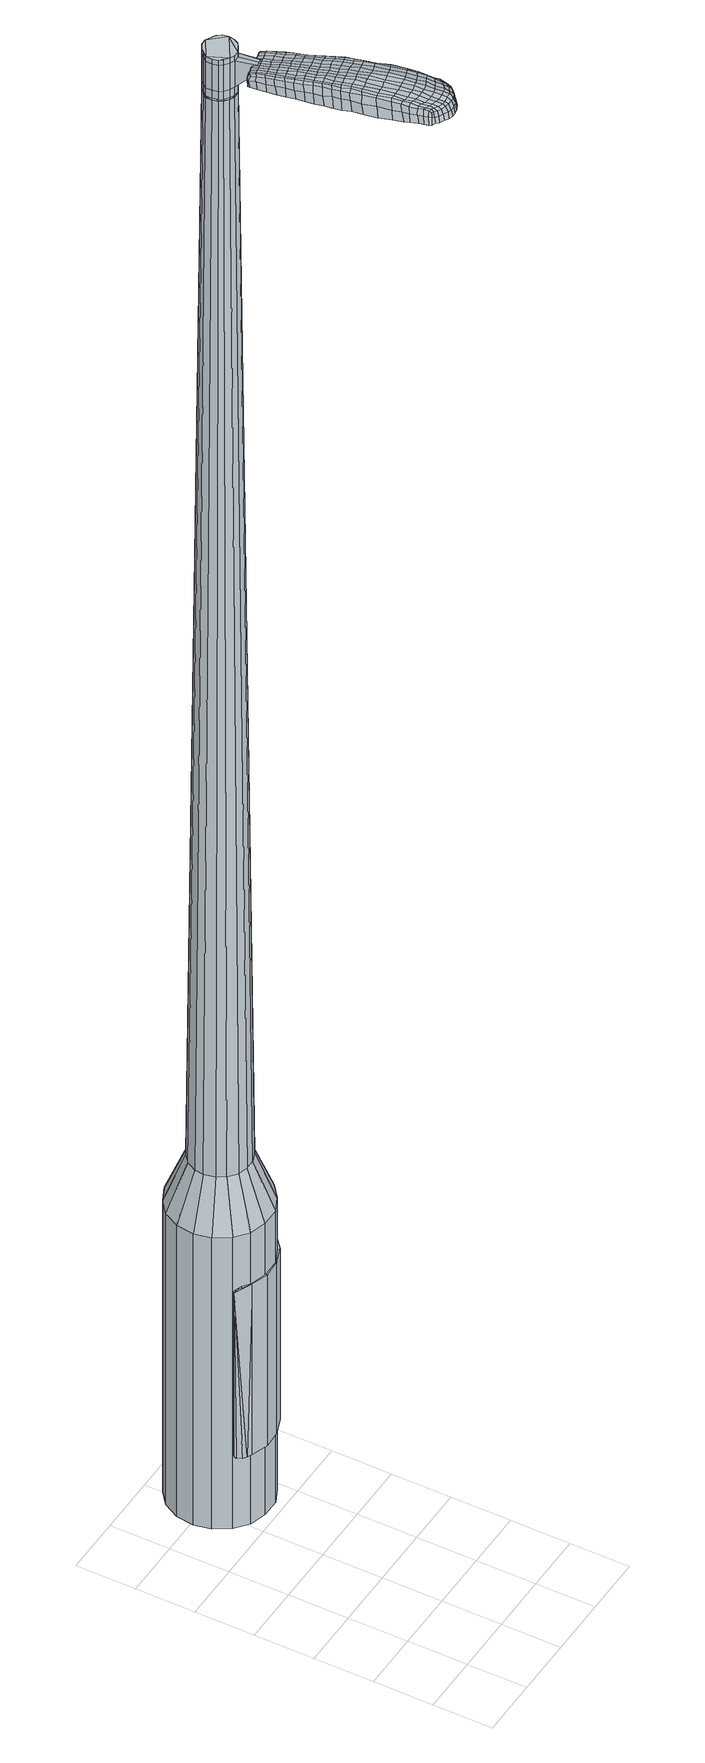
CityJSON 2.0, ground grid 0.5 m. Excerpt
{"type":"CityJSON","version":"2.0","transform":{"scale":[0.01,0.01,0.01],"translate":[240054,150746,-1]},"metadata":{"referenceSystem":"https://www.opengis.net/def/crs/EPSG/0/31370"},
"CityObjects":{
"object1":{"type":"GenericCityObject","attributes":{"cluster":828,"mean_distance_to_centroid":0.227,"new_centroid_x":240054.71,"new_centroid_y":150748.51,"mean_distance_to_camera":12.61,"H1":11.68,"H2":11.43,"Z_final":111.54,"cluster2":-1,"proj_x":240048.37,"proj_y":150749.85,"id_line":87233,"bearing_l":11.91,"distance":6.48,"orientation":"right","G_obj":281.91},"geometry":[{"type":"MultiSurface","lod":"2","boundaries":[[[0,1,2,3]],[[1,4,5,2]],[[4,6,7,5]],[[6,8,9,7]],[[8,10,11,9]],[[10,12,13,11]],[[12,14,15,13]],[[14,16,17,15]],[[16,18,19,17]],[[18,20,21,19]],[[20,22,23,21]],[[22,24,25,23]],[[24,26,27,25]],[[26,28,29,27]],[[28,30,31,29]],[[30,32,33,31]],[[32,34,35,33]],[[34,0,3,35]],[[36,37,38,39]],[[38,40,41,42]],[[41,43,42]],[[42,44,45,46]],[[45,47,46]],[[46,48,49,50]],[[49,51,50]],[[42,46,50,38]],[[50,52,39,38]],[[53,36,39]],[[2,5,7,35]],[[7,9,11,15]],[[11,13,15]],[[15,17,19,23]],[[19,21,23]],[[23,25,27,31]],[[27,29,31]],[[15,23,31,7]],[[31,33,35,7]],[[3,2,35]],[[1,0,54,55]],[[0,34,56,54]],[[34,32,57,56]],[[32,30,58,57]],[[30,28,59,58]],[[28,26,60,59]],[[26,24,61,60]],[[24,22,62,61]],[[22,20,63,62]],[[20,18,64,63]],[[18,16,65,64]],[[16,14,66,65]],[[14,12,67,66]],[[12,10,68,67]],[[10,8,69,68]],[[8,6,70,69]],[[6,4,71,70]],[[4,1,55,71]],[[55,54,72,73]],[[54,56,74,72]],[[56,57,75,74]],[[57,58,76,75]],[[58,59,77,76]],[[59,60,78,77]],[[60,61,79,78]],[[61,62,80,79]],[[62,63,81,80]],[[63,64,82,81]],[[64,65,83,82]],[[65,66,84,83]],[[66,67,85,84]],[[67,68,86,85]],[[68,69,87,86]],[[69,70,88,87]],[[70,71,89,88]],[[71,55,73,89]],[[90,91,92,93]],[[94,95,91,90]],[[96,97,95,94]],[[98,99,97,96]],[[100,101,99,98]],[[102,103,101,100]],[[104,105,103,102]],[[80,106,105,104]],[[107,108,106,80]],[[109,110,108,107]],[[111,112,110,109]],[[113,114,112,111]],[[115,116,114,113]],[[86,117,116,115]],[[118,119,117,86]],[[120,121,119,118]],[[89,122,121,120]],[[93,92,122,89]],[[123,124,125,126]],[[127,123,126,128]],[[129,127,128,130]],[[131,129,130,132]],[[133,131,132,134]],[[135,133,134,136]],[[137,135,136,138]],[[139,137,138,140]],[[141,139,140,142]],[[143,141,142,144]],[[145,143,144,146]],[[147,145,146,148]],[[149,147,148,150]],[[151,149,150,152]],[[153,151,152,154]],[[155,153,154,156]],[[73,72,90,93]],[[72,74,94,90]],[[74,75,96,94]],[[75,76,98,96]],[[76,77,100,98]],[[77,78,102,100]],[[78,79,104,102]],[[79,80,104]],[[81,107,80]],[[81,82,109,107]],[[82,83,111,109]],[[83,84,113,111]],[[84,85,115,113]],[[85,86,115]],[[87,118,86]],[[87,88,120,118]],[[88,89,120]],[[73,93,89]],[[157,158,92,91]],[[158,122,92]],[[159,121,122]],[[159,160,119,121]],[[160,117,119]],[[161,116,117]],[[161,162,114,116]],[[162,163,112,114]],[[163,164,110,112]],[[164,165,108,110]],[[165,106,108]],[[166,105,106]],[[166,167,103,105]],[[167,168,101,103]],[[168,169,99,101]],[[169,170,97,99]],[[170,171,95,97]],[[171,157,91,95]],[[39,52,155,172]],[[158,157,173,156]],[[53,39,172,124]],[[157,171,125,173]],[[36,53,124,123]],[[171,170,126,125]],[[37,36,123,127]],[[170,169,128,126]],[[38,37,127,129]],[[169,168,130,128]],[[40,38,129,131]],[[168,167,132,130]],[[41,40,131,133]],[[167,166,134,132]],[[43,41,133,135]],[[166,106,136,134]],[[42,43,135,137]],[[106,165,138,136]],[[44,42,137,139]],[[165,164,140,138]],[[45,44,139,141]],[[164,163,142,140]],[[47,45,141,143]],[[163,162,144,142]],[[46,47,143,145]],[[162,161,146,144]],[[48,46,145,147]],[[161,117,148,146]],[[49,48,147,149]],[[117,160,150,148]],[[51,49,149,151]],[[160,159,152,150]],[[50,51,151,153]],[[159,122,154,152]],[[52,50,153,155]],[[122,158,156,154]],[[155,156,174,175]],[[156,173,176,174]],[[173,125,177,176]],[[125,124,178,177]],[[124,172,179,178]],[[172,155,175,179]],[[180,181,182,183]],[[184,180,183,185]],[[180,184,186,187]],[[181,180,187,188]],[[189,190,191,192]],[[193,189,192,194]],[[189,193,195,196]],[[190,189,196,197]],[[198,199,200,201]],[[202,198,201,203]],[[198,202,204,205]],[[199,198,205,206]],[[207,208,209,210]],[[211,207,210,212]],[[207,211,213,214]],[[208,207,214,215]],[[216,217,218,219]],[[220,216,219,221]],[[216,220,222,223]],[[217,216,223,224]],[[225,226,227,228]],[[229,225,228,230]],[[225,229,231,232]],[[226,225,232,233]],[[234,235,236,237]],[[226,234,237,227]],[[234,226,233,238]],[[235,234,238,239]],[[240,241,242,243]],[[235,240,243,236]],[[240,235,239,244]],[[241,240,244,245]],[[246,184,185,247]],[[241,246,247,242]],[[246,241,245,248]],[[184,246,248,186]],[[249,250,251,252]],[[253,249,252,254]],[[249,253,255,256]],[[250,249,256,257]],[[258,259,260,261]],[[250,258,261,251]],[[258,250,257,262]],[[259,258,262,263]],[[264,265,266,267]],[[259,264,267,260]],[[264,259,263,268]],[[265,264,268,269]],[[270,271,272,273]],[[265,270,273,266]],[[270,265,269,274]],[[271,270,274,275]],[[276,181,188,277]],[[271,276,277,272]],[[276,271,275,278]],[[181,276,278,182]],[[279,280,281,282]],[[283,279,282,284]],[[279,283,285,286]],[[280,279,286,287]],[[288,289,290,291]],[[280,288,291,281]],[[288,280,287,292]],[[289,288,292,293]],[[294,295,296,297]],[[289,294,297,290]],[[294,289,293,298]],[[295,294,298,299]],[[300,193,194,301]],[[295,300,301,296]],[[300,295,299,302]],[[193,300,302,195]],[[303,304,305,306]],[[307,303,306,308]],[[303,307,309,310]],[[304,303,310,311]],[[312,313,314,315]],[[304,312,315,305]],[[312,304,311,316]],[[313,312,316,317]],[[318,319,320,321]],[[313,318,321,314]],[[318,313,317,322]],[[319,318,322,323]],[[324,325,326,327]],[[319,324,327,320]],[[324,319,323,328]],[[325,324,328,329]],[[330,190,197,331]],[[325,330,331,326]],[[330,325,329,332]],[[190,330,332,191]],[[333,219,218,334]],[[335,333,334,336]],[[333,335,337,338]],[[219,333,338,221]],[[339,335,336,340]],[[341,339,340,342]],[[339,341,343,344]],[[335,339,344,337]],[[345,341,342,346]],[[347,345,346,348]],[[345,347,349,350]],[[341,345,350,343]],[[351,347,348,352]],[[353,351,352,354]],[[351,353,355,356]],[[347,351,356,349]],[[357,353,354,358]],[[208,357,358,209]],[[357,208,215,359]],[[353,357,359,355]],[[360,361,206,205]],[[362,360,205,204]],[[360,362,363,364]],[[361,360,364,365]],[[366,367,365,364]],[[368,366,364,363]],[[366,368,369,370]],[[367,366,370,371]],[[372,373,371,370]],[[374,372,370,369]],[[372,374,375,376]],[[373,372,376,377]],[[378,379,377,376]],[[380,378,376,375]],[[378,380,213,211]],[[379,378,211,212]],[[381,382,383,384]],[[283,381,384,285]],[[381,283,284,385]],[[382,381,385,386]],[[387,202,203,388]],[[382,387,388,383]],[[387,382,386,389]],[[202,387,389,204]],[[390,391,392,393]],[[229,390,393,231]],[[390,229,230,394]],[[391,390,394,395]],[[396,397,398,399]],[[391,396,399,392]],[[396,391,395,400]],[[397,396,400,401]],[[402,199,206,403]],[[397,402,403,398]],[[402,397,401,404]],[[199,402,404,200]],[[405,406,407,408]],[[187,405,408,188]],[[405,187,186,409]],[[406,405,409,410]],[[411,412,413,414]],[[406,411,414,407]],[[411,406,410,415]],[[412,411,415,416]],[[417,210,209,418]],[[412,417,418,413]],[[417,412,416,419]],[[210,417,419,212]],[[420,421,422,423]],[[192,420,423,194]],[[420,192,191,424]],[[421,420,424,425]],[[426,214,213,427]],[[421,426,427,422]],[[426,421,425,428]],[[214,426,428,215]],[[429,430,431,432]],[[307,429,432,309]],[[429,307,308,433]],[[430,429,433,434]],[[435,220,221,436]],[[430,435,436,431]],[[435,430,434,437]],[[220,435,437,222]],[[438,439,440,441]],[[253,438,441,255]],[[438,253,254,442]],[[439,438,442,443]],[[444,445,446,447]],[[439,444,447,440]],[[444,439,443,448]],[[445,444,448,449]],[[450,217,224,451]],[[445,450,451,446]],[[450,445,449,452]],[[217,450,452,218]],[[453,454,443,442]],[[252,453,442,254]],[[453,252,251,455]],[[454,453,455,456]],[[457,458,449,448]],[[454,457,448,443]],[[457,454,456,459]],[[458,457,459,460]],[[461,334,218,452]],[[458,461,452,449]],[[461,458,460,462]],[[334,461,462,336]],[[463,464,465,466]],[[310,463,466,311]],[[463,310,309,432]],[[464,463,432,431]],[[467,338,337,468]],[[464,467,468,465]],[[467,464,431,436]],[[338,467,436,221]],[[469,470,456,455]],[[261,469,455,251]],[[469,261,260,471]],[[470,469,471,472]],[[473,474,460,459]],[[470,473,459,456]],[[473,470,472,475]],[[474,473,475,476]],[[477,340,336,462]],[[474,477,462,460]],[[477,474,476,478]],[[340,477,478,342]],[[479,480,481,482]],[[316,479,482,317]],[[479,316,311,466]],[[480,479,466,465]],[[483,344,343,484]],[[480,483,484,481]],[[483,480,465,468]],[[344,483,468,337]],[[485,486,472,471]],[[267,485,471,260]],[[485,267,266,487]],[[486,485,487,488]],[[489,490,476,475]],[[486,489,475,472]],[[489,486,488,491]],[[490,489,491,492]],[[493,346,342,478]],[[490,493,478,476]],[[493,490,492,494]],[[346,493,494,348]],[[495,496,497,498]],[[322,495,498,323]],[[495,322,317,482]],[[496,495,482,481]],[[499,350,349,500]],[[496,499,500,497]],[[499,496,481,484]],[[350,499,484,343]],[[501,502,488,487]],[[273,501,487,266]],[[501,273,272,503]],[[502,501,503,504]],[[505,506,492,491]],[[502,505,491,488]],[[505,502,504,507]],[[506,505,507,508]],[[509,352,348,494]],[[506,509,494,492]],[[509,506,508,510]],[[352,509,510,354]],[[511,512,513,514]],[[328,511,514,329]],[[511,328,323,498]],[[512,511,498,497]],[[515,356,355,516]],[[512,515,516,513]],[[515,512,497,500]],[[356,515,500,349]],[[517,518,504,503]],[[277,517,503,272]],[[517,277,188,408]],[[518,517,408,407]],[[519,520,508,507]],[[518,519,507,504]],[[519,518,407,414]],[[520,519,414,413]],[[521,358,354,510]],[[520,521,510,508]],[[521,520,413,418]],[[358,521,418,209]],[[522,523,425,424]],[[332,522,424,191]],[[522,332,329,514]],[[523,522,514,513]],[[524,359,215,428]],[[523,524,428,425]],[[524,523,513,516]],[[359,524,516,355]],[[525,526,386,385]],[[282,525,385,284]],[[525,282,281,527]],[[526,525,527,528]],[[529,362,204,389]],[[526,529,389,386]],[[529,526,528,530]],[[362,529,530,363]],[[531,532,533,534]],[[232,531,534,233]],[[531,232,231,393]],[[532,531,393,392]],[[535,536,537,538]],[[532,535,538,533]],[[535,532,392,399]],[[536,535,399,398]],[[539,361,365,540]],[[536,539,540,537]],[[539,536,398,403]],[[361,539,403,206]],[[541,542,528,527]],[[291,541,527,281]],[[541,291,290,543]],[[542,541,543,544]],[[545,368,363,530]],[[542,545,530,528]],[[545,542,544,546]],[[368,545,546,369]],[[547,548,549,550]],[[238,547,550,239]],[[547,238,233,534]],[[548,547,534,533]],[[551,552,553,554]],[[548,551,554,549]],[[551,548,533,538]],[[552,551,538,537]],[[555,367,371,556]],[[552,555,556,553]],[[555,552,537,540]],[[367,555,540,365]],[[557,558,544,543]],[[297,557,543,290]],[[557,297,296,559]],[[558,557,559,560]],[[561,374,369,546]],[[558,561,546,544]],[[561,558,560,562]],[[374,561,562,375]],[[563,564,565,566]],[[244,563,566,245]],[[563,244,239,550]],[[564,563,550,549]],[[567,568,569,570]],[[564,567,570,565]],[[567,564,549,554]],[[568,567,554,553]],[[571,373,377,572]],[[568,571,572,569]],[[571,568,553,556]],[[373,571,556,371]],[[573,574,560,559]],[[301,573,559,296]],[[573,301,194,423]],[[574,573,423,422]],[[575,380,375,562]],[[574,575,562,560]],[[575,574,422,427]],[[380,575,427,213]],[[576,577,410,409]],[[248,576,409,186]],[[576,248,245,566]],[[577,576,566,565]],[[578,579,416,415]],[[577,578,415,410]],[[578,577,565,570]],[[579,578,570,569]],[[580,379,212,419]],[[579,580,419,416]],[[580,579,569,572]],[[379,580,572,377]],[[581,582,583,584]],[[584,583,585,586]],[[587,585,583,588]],[[588,583,582,589]],[[590,591,592,593]],[[593,592,594,595]],[[596,594,592,597]],[[597,592,591,598]],[[599,600,601,602]],[[602,601,603,604]],[[605,603,601,606]],[[606,601,600,607]],[[608,609,610,611]],[[611,610,612,613]],[[614,612,610,615]],[[615,610,609,616]],[[617,618,619,620]],[[620,619,621,622]],[[623,621,619,624]],[[624,619,618,625]],[[626,627,628,629]],[[629,628,630,631]],[[632,630,628,633]],[[633,628,627,634]],[[635,636,637,638]],[[638,637,627,626]],[[634,627,637,639]],[[639,637,636,640]],[[641,642,643,644]],[[644,643,636,635]],[[640,636,643,645]],[[645,643,642,646]],[[586,585,647,648]],[[648,647,642,641]],[[646,642,647,649]],[[649,647,585,587]],[[650,651,652,653]],[[653,652,654,655]],[[656,654,652,657]],[[657,652,651,658]],[[659,660,661,662]],[[662,661,651,650]],[[658,651,661,663]],[[663,661,660,664]],[[665,666,667,668]],[[668,667,660,659]],[[664,660,667,669]],[[669,667,666,670]],[[671,672,673,674]],[[674,673,666,665]],[[670,666,673,675]],[[675,673,672,676]],[[589,582,677,678]],[[678,677,672,671]],[[676,672,677,679]],[[679,677,582,581]],[[680,681,682,683]],[[683,682,684,685]],[[686,684,682,687]],[[687,682,681,688]],[[689,690,691,692]],[[692,691,681,680]],[[688,681,691,693]],[[693,691,690,694]],[[695,696,697,698]],[[698,697,690,689]],[[694,690,697,699]],[[699,697,696,700]],[[595,594,701,702]],[[702,701,696,695]],[[700,696,701,703]],[[703,701,594,596]],[[704,705,706,707]],[[707,706,708,709]],[[710,708,706,711]],[[711,706,705,712]],[[713,714,715,716]],[[716,715,705,704]],[[712,705,715,717]],[[717,715,714,718]],[[719,720,721,722]],[[722,721,714,713]],[[718,714,721,723]],[[723,721,720,724]],[[725,726,727,728]],[[728,727,720,719]],[[724,720,727,729]],[[729,727,726,730]],[[598,591,731,732]],[[732,731,726,725]],[[730,726,731,733]],[[733,731,591,590]],[[617,620,734,735]],[[735,734,736,737]],[[738,736,734,739]],[[739,734,620,622]],[[737,736,740,741]],[[741,740,742,743]],[[744,742,740,745]],[[745,740,736,738]],[[743,742,746,747]],[[747,746,748,749]],[[750,748,746,751]],[[751,746,742,744]],[[749,748,752,753]],[[753,752,754,755]],[[756,754,752,757]],[[757,752,748,750]],[[755,754,758,759]],[[759,758,609,608]],[[616,609,758,760]],[[760,758,754,756]],[[607,761,762,606]],[[606,762,763,605]],[[764,763,762,765]],[[765,762,761,766]],[[766,767,768,765]],[[765,768,769,764]],[[770,769,768,771]],[[771,768,767,772]],[[772,773,774,771]],[[771,774,775,770]],[[776,775,774,777]],[[777,774,773,778]],[[778,779,780,777]],[[777,780,781,776]],[[614,781,780,612]],[[612,780,779,613]],[[782,783,784,785]],[[785,784,684,686]],[[685,684,784,786]],[[786,784,783,787]],[[604,603,788,789]],[[789,788,783,782]],[[787,783,788,790]],[[790,788,603,605]],[[791,792,793,794]],[[794,793,630,632]],[[631,630,793,795]],[[795,793,792,796]],[[797,798,799,800]],[[800,799,792,791]],[[796,792,799,801]],[[801,799,798,802]],[[607,600,803,804]],[[804,803,798,797]],[[802,798,803,805]],[[805,803,600,599]],[[806,807,808,809]],[[809,808,588,589]],[[587,588,808,810]],[[810,808,807,811]],[[812,813,814,815]],[[815,814,807,806]],[[811,807,814,816]],[[816,814,813,817]],[[608,611,818,819]],[[819,818,813,812]],[[817,813,818,820]],[[820,818,611,613]],[[821,822,823,824]],[[824,823,593,595]],[[590,593,823,825]],[[825,823,822,826]],[[614,615,827,828]],[[828,827,822,821]],[[826,822,827,829]],[[829,827,615,616]],[[830,831,708,832]],[[832,708,710]],[[709,708,833]],[[833,708,831,834]],[[622,621,835,836]],[[836,835,831,830]],[[834,831,835,837]],[[837,835,621,623]],[[838,839,840,841]],[[841,840,654,656]],[[655,654,840,842]],[[842,840,839,843]],[[844,845,846,847]],[[847,846,839,838]],[[843,839,846,848]],[[848,846,845,849]],[[625,618,850,851]],[[851,850,845,844]],[[849,845,850,852]],[[852,850,618,617]],[[843,853,854,842]],[[842,854,653,655]],[[650,653,854,855]],[[855,854,853,856]],[[849,857,858,848]],[[848,858,853,843]],[[856,853,858,859]],[[859,858,857,860]],[[617,735,861,852]],[[852,861,857,849]],[[860,857,861,862]],[[862,861,735,737]],[[863,864,865,866]],[[866,865,711,712]],[[710,711,865,832]],[[832,865,864,830]],[[738,739,867,868]],[[868,867,864,863]],[[830,864,867,836]],[[836,867,739,622]],[[856,869,855]],[[855,869,662,650]],[[659,662,869,870]],[[870,869,871]],[[860,872,873,859]],[[859,873,869,856]],[[871,869,873,874]],[[874,873,872,875]],[[737,741,876,862]],[[862,876,872,860]],[[875,872,876,877]],[[877,876,741,743]],[[878,879,880,881]],[[881,880,717,718]],[[712,717,880,866]],[[866,880,879,863]],[[744,745,882,883]],[[883,882,879,878]],[[863,879,882,868]],[[868,882,745,738]],[[871,884,885,870]],[[870,885,668,659]],[[665,668,885,886]],[[886,885,884,887]],[[875,888,889,874]],[[874,889,884,871]],[[887,884,889,890]],[[890,889,888,891]],[[743,747,892,877]],[[877,892,888,875]],[[891,888,892,893]],[[893,892,747,749]],[[894,895,896,897]],[[897,896,723,724]],[[718,723,896,881]],[[881,896,895,878]],[[750,751,898,899]],[[899,898,895,894]],[[878,895,898,883]],[[883,898,751,744]],[[887,900,901,886]],[[886,901,674,665]],[[671,674,901,902]],[[902,901,900,903]],[[891,904,905,890]],[[890,905,900,887]],[[903,900,905,906]],[[906,905,904,907]],[[749,753,908,893]],[[893,908,904,891]],[[907,904,908,909]],[[909,908,753,755]],[[910,911,912,913]],[[913,912,729,730]],[[724,729,912,897]],[[897,912,911,894]],[[756,757,914,915]],[[915,914,911,910]],[[894,911,914,899]],[[899,914,757,750]],[[903,916,917,902]],[[902,917,678,671]],[[589,678,917,809]],[[809,917,916,806]],[[907,918,919,906]],[[906,919,916,903]],[[806,916,919,815]],[[815,919,918,812]],[[755,759,920,909]],[[909,920,918,907]],[[812,918,920,819]],[[819,920,759,608]],[[826,921,922,825]],[[825,922,733,590]],[[730,733,922,913]],[[913,922,921,910]],[[616,760,923,829]],[[829,923,921,826]],[[910,921,923,915]],[[915,923,760,756]],[[787,924,925,786]],[[786,925,683,685]],[[680,683,925,926]],[[926,925,924,927]],[[605,763,928,790]],[[790,928,924,787]],[[927,924,928,929]],[[929,928,763,764]],[[930,931,932,933]],[[933,932,633,634]],[[632,633,932,794]],[[794,932,931,791]],[[934,935,936,937]],[[937,936,931,930]],[[791,931,936,800]],[[800,936,935,797]],[[766,761,938,939]],[[939,938,935,934]],[[797,935,938,804]],[[804,938,761,607]],[[927,940,941,926]],[[926,941,692,680]],[[689,692,941,942]],[[942,941,940,943]],[[764,769,944,929]],[[929,944,940,927]],[[943,940,944,945]],[[945,944,769,770]],[[946,947,948,949]],[[949,948,639,640]],[[634,639,948,933]],[[933,948,947,930]],[[950,951,952,953]],[[953,952,947,946]],[[930,947,952,937]],[[937,952,951,934]],[[772,767,954,955]],[[955,954,951,950]],[[934,951,954,939]],[[939,954,767,766]],[[943,956,957,942]],[[942,957,698,689]],[[695,698,957,958]],[[958,957,956,959]],[[770,775,960,945]],[[945,960,956,943]],[[959,956,960,961]],[[961,960,775,776]],[[962,963,964,965]],[[965,964,645,646]],[[640,645,964,949]],[[949,964,963,946]],[[966,967,968,969]],[[969,968,963,962]],[[946,963,968,953]],[[953,968,967,950]],[[778,773,970,971]],[[971,970,967,966]],[[950,967,970,955]],[[955,970,773,772]],[[959,972,973,958]],[[958,973,702,695]],[[595,702,973,824]],[[824,973,972,821]],[[776,781,974,961]],[[961,974,972,959]],[[821,972,974,828]],[[828,974,781,614]],[[811,975,976,810]],[[810,976,649,587]],[[646,649,976,965]],[[965,976,975,962]],[[817,977,978,816]],[[816,978,975,811]],[[962,975,978,969]],[[969,978,977,966]],[[613,779,979,820]],[[820,979,977,817]],[[966,977,979,971]],[[971,979,779,778]],[[581,584,183,182]],[[584,586,185,183]],[[596,597,196,195]],[[597,598,197,196]],[[599,602,201,200]],[[602,604,203,201]],[[623,624,223,222]],[[624,625,224,223]],[[626,629,228,227]],[[629,631,230,228]],[[635,638,237,236]],[[638,626,227,237]],[[641,644,243,242]],[[644,635,236,243]],[[586,648,247,185]],[[648,641,242,247]],[[656,657,256,255]],[[657,658,257,256]],[[658,663,262,257]],[[663,664,263,262]],[[664,669,268,263]],[[669,670,269,268]],[[670,675,274,269]],[[675,676,275,274]],[[676,679,278,275]],[[679,581,182,278]],[[686,687,286,285]],[[687,688,287,286]],[[688,693,292,287]],[[693,694,293,292]],[[694,699,298,293]],[[699,700,299,298]],[[700,703,302,299]],[[703,596,195,302]],[[704,707,306,305]],[[707,709,308,306]],[[713,716,315,314]],[[716,704,305,315]],[[719,722,321,320]],[[722,713,314,321]],[[725,728,327,326]],[[728,719,320,327]],[[598,732,331,197]],[[732,725,326,331]],[[782,785,384,383]],[[785,686,285,384]],[[604,789,388,203]],[[789,782,383,388]],[[631,795,394,230]],[[795,796,395,394]],[[796,801,400,395]],[[801,802,401,400]],[[802,805,404,401]],[[805,599,200,404]],[[709,833,433,308]],[[833,834,434,433]],[[834,837,437,434]],[[837,623,222,437]],[[838,841,441,440]],[[841,656,255,441]],[[844,847,447,446]],[[847,838,440,447]],[[625,851,451,224]],[[851,844,446,451]],[[980,981,982,983]],[[984,985,983,982]],[[986,987,988,989]],[[990,991,992,993]],[[981,994,995,982]],[[996,984,982,995]],[[997,986,989,998]],[[999,1000,991,990]],[[994,1001,1002,995]],[[1002,1003,996,995]],[[1004,997,998,1005]],[[1006,1000,999,1007]],[[1001,1008,1009,1002]],[[1009,1010,1003,1002]],[[1011,1004,1005,1012]],[[1013,1006,1007,1014]],[[1015,1016,1017,1018]],[[1019,1020,1016,1015]],[[1019,1021,1022,1020]],[[1021,1023,1024,1022]],[[1025,1026,1027,1028]],[[1029,1030,1026,1025]],[[1031,1032,1030,1029]],[[1033,1034,1032,1031]],[[1028,1017,1016,1025]],[[1025,1016,1020,1029]],[[1020,1022,1031,1029]],[[1022,1024,1033,1031]],[[989,988,985,984]],[[998,989,984,996]],[[1003,1005,998,996]],[[1010,1012,1005,1003]],[[990,993,987,986]],[[999,990,986,997]],[[1007,999,997,1004]],[[1014,1007,1004,1011]],[[991,1015,1018,992]],[[1000,1019,1015,991]],[[1021,1019,1000,1006]],[[1023,1021,1006,1013]],[[1035,1036,1037,1038]],[[1037,1039,1040,1041]],[[1037,1041,1042,1043]],[[1037,1043,1038]],[[1044,1035,1038,1045]],[[1046,1045,1038,1047]],[[1048,1047,1038]],[[1049,1037,1036,1050]],[[1051,1049,1050,1052]],[[1053,1051,1052,1054]],[[1055,1053,1054,1056]],[[1057,1055,1056,1058]],[[1058,1059,1060,1061]],[[1058,1061,1062,1063]],[[1058,1063,1064,1065]],[[1064,1066,1067,1068]],[[1064,1068,1069,1070]],[[1064,1070,1065]],[[1058,1065,1057]],[[1071,1072,1036,1035]],[[1073,1074,1039,1037]],[[1075,1076,1048,1038]],[[1072,1077,1050,1036]],[[1078,1073,1037,1049]],[[1077,1079,1052,1050]],[[1080,1078,1049,1051]],[[1079,1081,1054,1052]],[[1082,1080,1051,1053]],[[1081,1083,1056,1054]],[[1084,1082,1053,1055]],[[1083,1085,1058,1056]],[[1086,1084,1055,1057]],[[1085,1087,1059,1058]],[[1088,1089,1066,1064]],[[1090,1086,1057,1065]],[[1060,1059,1087,1091]],[[1061,1060,1091,1092]],[[1062,1061,1092,1093]],[[1063,1062,1093,1094]],[[1064,1063,1094,1088]],[[1095,1071,1035,1044]],[[1096,1095,1044,1045]],[[1097,1096,1045,1046]],[[1098,1097,1046,1047]],[[1076,1098,1047,1048]],[[1040,1039,1074,1099]],[[1067,1066,1089,1100]],[[1041,1040,1099,1101]],[[1042,1041,1101,1102]],[[1043,1042,1102,1103]],[[1038,1043,1103,1075]],[[1068,1067,1100,1104]],[[1069,1068,1104,1105]],[[1070,1069,1105,1106]],[[1065,1070,1106,1090]]]}]}
},
"vertices":[
[82,208,384],[67,208,384],[67,208,96],[82,208,96],[53,212,384],[53,212,96],[42,221,384],[42,221,96],[34,234,384],[34,234,96],[31,248,384],[31,248,96],[33,263,384],[33,263,96],[40,276,384],[40,276,96],[51,285,384],[51,285,96],[64,291,384],[64,291,96],[79,291,384],[79,291,96],[93,287,384],[93,287,96],[105,278,384],[105,278,96],[112,265,384],[112,265,96],[115,251,384],[115,251,96],[113,236,384],[113,236,96],[106,223,384],[106,223,96],[95,214,384],[95,214,96],[84,241,1524],[86,245,1524],[87,250,1524],[76,236,1524],[86,255,1524],[83,259,1524],[75,263,1524],[79,261,1524],[70,263,1524],[66,261,1524],[60,254,1524],[63,258,1524],[60,249,1524],[61,244,1524],[67,238,1524],[63,241,1524],[71,236,1524],[80,238,1524],[78,225,429],[70,225,429],[86,228,429],[93,234,429],[97,242,429],[98,250,429],[96,259,429],[92,266,429],[85,272,429],[77,274,429],[68,274,429],[60,271,429],[53,265,429],[49,257,429],[48,249,429],[50,240,429],[54,233,429],[61,227,429],[76,236,1483],[71,236,1483],[80,238,1483],[84,241,1483],[86,245,1483],[87,250,1483],[86,255,1483],[83,259,1483],[79,261,1483],[75,263,1483],[70,263,1483],[66,261,1483],[63,258,1483],[60,254,1483],[60,249,1483],[61,244,1483],[63,241,1483],[67,238,1483],[76,237,1483],[76,237,1485],[71,237,1485],[71,237,1483],[80,239,1483],[80,239,1485],[83,242,1483],[83,242,1485],[85,246,1483],[85,246,1485],[86,250,1483],[86,250,1485],[85,254,1483],[85,254,1485],[83,258,1483],[83,258,1485],[79,261,1485],[75,262,1483],[75,262,1485],[70,262,1483],[70,262,1485],[66,260,1483],[66,260,1485],[63,257,1483],[63,257,1485],[61,254,1483],[61,254,1485],[60,249,1485],[61,245,1483],[61,245,1485],[64,241,1483],[64,241,1485],[67,238,1485],[84,241,1519],[80,238,1519],[80,238,1493],[84,241,1493],[86,245,1519],[86,245,1493],[87,250,1519],[87,250,1493],[86,255,1519],[86,255,1493],[83,259,1519],[83,259,1493],[79,261,1519],[79,261,1493],[75,263,1519],[75,263,1493],[70,263,1519],[70,263,1493],[66,261,1519],[66,261,1493],[63,258,1519],[63,258,1493],[60,254,1519],[60,254,1493],[60,249,1519],[60,249,1493],[61,244,1519],[61,244,1493],[63,241,1519],[63,241,1493],[67,238,1519],[67,238,1493],[71,236,1519],[71,236,1493],[76,236,1485],[71,236,1485],[63,241,1485],[61,244,1485],[60,254,1485],[63,258,1485],[66,261,1485],[70,263,1485],[75,263,1485],[83,259,1485],[86,255,1485],[87,250,1485],[86,245,1485],[84,241,1485],[80,238,1485],[76,236,1519],[76,236,1493],[77,217,1513],[77,217,1518],[80,218,1513],[83,219,1513],[83,219,1518],[80,218,1518],[76,142,1519],[75,149,1518],[73,147,1509],[75,140,1510],[77,133,1519],[76,131,1510],[79,134,1526],[77,143,1525],[76,150,1525],[114,149,1519],[112,156,1518],[110,157,1525],[112,150,1525],[116,141,1519],[114,141,1526],[117,140,1510],[115,148,1510],[114,155,1509],[112,74,1519],[108,73,1519],[108,72,1513],[112,73,1513],[115,76,1519],[116,75,1513],[115,77,1524],[111,75,1524],[108,75,1524],[96,146,1530],[95,154,1529],[92,153,1529],[93,146,1530],[98,137,1531],[95,137,1531],[102,138,1530],[100,147,1530],[98,154,1529],[79,225,1512],[77,225,1512],[77,224,1517],[80,224,1517],[82,226,1512],[82,225,1517],[83,225,1506],[80,224,1506],[77,224,1506],[89,84,1519],[88,87,1519],[87,86,1512],[88,83,1512],[91,82,1518],[89,81,1512],[91,82,1522],[91,84,1523],[90,88,1524],[87,92,1519],[85,97,1519],[84,96,1512],[86,90,1512],[88,92,1524],[86,98,1525],[84,103,1519],[82,110,1519],[81,109,1511],[83,101,1511],[85,104,1526],[83,111,1526],[80,122,1519],[78,120,1510],[81,123,1526],[65,215,1513],[66,207,1513],[67,208,1518],[66,215,1517],[64,220,1512],[65,219,1516],[64,219,1506],[64,213,1507],[65,206,1507],[67,200,1514],[68,192,1515],[69,193,1520],[68,201,1519],[66,198,1507],[67,191,1507],[69,185,1515],[70,177,1516],[71,179,1522],[70,186,1521],[68,183,1508],[69,176,1508],[71,170,1517],[72,163,1517],[74,164,1524],[73,171,1523],[70,169,1508],[71,161,1509],[74,156,1518],[75,157,1524],[72,154,1509],[125,90,1519],[124,94,1519],[123,94,1524],[123,90,1523],[124,88,1518],[124,88,1522],[126,87,1512],[126,90,1512],[126,93,1512],[124,99,1519],[123,104,1519],[122,105,1525],[122,99,1524],[125,98,1512],[125,104,1512],[122,110,1519],[121,118,1519],[119,119,1526],[121,111,1526],[124,109,1511],[122,117,1511],[118,129,1519],[117,130,1526],[120,128,1510],[94,221,1513],[96,213,1513],[98,213,1507],[96,220,1507],[93,226,1512],[94,225,1506],[92,225,1516],[93,221,1517],[95,214,1518],[98,206,1514],[100,199,1515],[102,198,1507],[100,205,1507],[97,207,1519],[99,199,1520],[102,192,1515],[104,184,1516],[106,184,1508],[104,191,1508],[101,192,1521],[103,185,1522],[106,177,1517],[108,170,1517],[110,169,1509],[108,176,1508],[105,178,1523],[107,171,1524],[110,163,1518],[112,162,1509],[108,164,1524],[81,219,1519],[78,218,1519],[82,212,1520],[80,211,1520],[85,212,1520],[84,219,1519],[84,204,1522],[81,204,1522],[85,197,1523],[83,196,1523],[88,198,1523],[87,205,1521],[87,190,1524],[84,189,1524],[88,182,1525],[86,182,1525],[92,183,1525],[90,190,1524],[90,175,1526],[87,175,1526],[92,168,1527],[89,167,1527],[95,169,1527],[93,176,1526],[93,161,1528],[90,160,1528],[97,161,1528],[111,78,1527],[107,78,1527],[114,80,1526],[114,84,1527],[110,83,1528],[106,82,1528],[108,89,1529],[105,88,1529],[112,91,1528],[111,98,1530],[107,96,1530],[103,95,1530],[105,103,1531],[102,103,1531],[109,105,1530],[107,113,1531],[104,112,1531],[100,112,1531],[101,125,1531],[97,124,1531],[105,126,1531],[124,86,1518],[122,83,1519],[123,82,1513],[125,85,1513],[123,87,1523],[122,84,1523],[119,79,1519],[120,78,1513],[119,81,1524],[92,80,1518],[94,78,1518],[94,79,1523],[92,81,1523],[91,79,1513],[93,77,1513],[97,76,1519],[101,74,1519],[100,76,1524],[97,77,1523],[97,75,1513],[100,73,1513],[104,73,1519],[104,75,1524],[104,72,1513],[79,143,1528],[81,144,1528],[79,151,1528],[77,150,1527],[80,135,1528],[82,135,1529],[83,144,1529],[87,144,1530],[85,152,1529],[82,151,1528],[85,135,1529],[88,136,1530],[90,145,1530],[88,152,1529],[91,136,1531],[110,150,1528],[108,149,1529],[110,141,1529],[112,141,1528],[109,157,1527],[106,156,1528],[104,148,1529],[106,139,1530],[103,155,1528],[91,228,1512],[89,227,1512],[89,226,1517],[91,226,1517],[92,227,1506],[90,227,1506],[86,227,1512],[86,225,1517],[87,226,1506],[65,222,1512],[67,223,1512],[66,222,1506],[64,221,1506],[66,221,1517],[67,222,1517],[69,223,1512],[72,224,1512],[71,223,1506],[69,222,1506],[70,222,1517],[72,223,1517],[74,224,1512],[74,223,1506],[75,223,1517],[67,216,1519],[68,216,1519],[68,209,1520],[70,209,1520],[71,217,1519],[73,217,1519],[72,209,1520],[75,210,1520],[76,218,1519],[77,210,1520],[92,221,1519],[90,221,1519],[92,213,1520],[94,214,1520],[87,220,1519],[89,213,1520],[69,201,1521],[71,202,1521],[70,194,1522],[72,194,1522],[73,202,1521],[76,203,1521],[75,195,1522],[77,195,1523],[79,203,1522],[80,196,1523],[96,207,1521],[94,206,1521],[96,199,1522],[98,199,1522],[90,206,1521],[92,198,1522],[72,186,1523],[73,187,1523],[73,179,1524],[75,180,1524],[76,187,1523],[79,188,1524],[77,180,1525],[80,181,1525],[81,189,1524],[83,181,1525],[99,192,1523],[97,192,1523],[99,185,1524],[101,185,1524],[94,191,1524],[96,184,1525],[74,172,1525],[76,172,1525],[75,165,1526],[77,165,1526],[78,173,1526],[81,173,1526],[80,166,1527],[83,166,1527],[84,174,1526],[86,167,1527],[103,178,1525],[101,177,1525],[103,170,1526],[105,171,1526],[97,177,1526],[99,170,1527],[76,158,1527],[78,158,1527],[81,158,1527],[84,159,1528],[87,159,1528],[107,164,1527],[105,163,1527],[101,162,1528],[122,89,1525],[121,87,1525],[122,93,1526],[120,90,1526],[118,83,1526],[117,87,1527],[92,83,1525],[94,82,1525],[93,85,1526],[91,87,1525],[97,80,1525],[100,78,1526],[99,83,1527],[96,84,1526],[103,78,1526],[102,82,1527],[121,98,1526],[120,96,1527],[120,104,1527],[119,102,1528],[116,93,1528],[115,100,1529],[89,92,1526],[91,91,1527],[90,97,1528],[88,98,1527],[94,89,1527],[97,88,1528],[96,95,1529],[93,96,1528],[101,88,1528],[100,95,1530],[119,110,1528],[117,109,1529],[118,118,1528],[116,117,1529],[114,107,1529],[112,115,1530],[86,104,1528],[88,103,1528],[87,111,1529],[85,112,1528],[91,102,1529],[95,102,1530],[93,111,1530],[89,111,1530],[98,102,1530],[96,111,1531],[115,130,1529],[113,129,1529],[109,127,1530],[82,123,1528],[84,123,1529],[87,123,1530],[90,123,1530],[94,124,1531],[75,147,1509],[77,149,1518],[78,142,1518],[77,140,1509],[79,133,1519],[78,132,1510],[81,135,1525],[79,143,1525],[78,150,1525],[108,156,1525],[110,156,1518],[112,149,1518],[110,149,1525],[114,140,1519],[112,141,1525],[115,139,1510],[113,148,1509],[112,155,1509],[108,74,1513],[108,75,1519],[111,76,1519],[111,75,1513],[114,78,1519],[115,77,1513],[114,79,1524],[111,77,1524],[107,77,1524],[92,152,1528],[95,153,1528],[96,146,1529],[93,145,1529],[98,137,1529],[95,136,1529],[102,138,1529],[100,147,1529],[98,154,1528],[77,222,1516],[77,223,1512],[80,223,1512],[80,222,1516],[83,224,1512],[83,223,1516],[83,223,1506],[80,222,1506],[77,222,1506],[89,86,1512],[90,88,1519],[91,85,1518],[90,84,1512],[92,83,1518],[91,82,1512],[93,84,1522],[92,85,1523],[91,88,1523],[86,96,1512],[87,98,1519],[89,92,1519],[88,91,1512],[90,93,1524],[88,98,1525],[83,109,1511],[84,111,1519],[86,103,1519],[84,102,1511],[87,104,1525],[85,112,1526],[82,122,1519],[80,120,1510],[83,123,1526],[69,208,1518],[68,207,1513],[67,215,1513],[68,215,1517],[66,220,1512],[67,219,1515],[66,219,1506],[66,214,1506],[67,206,1507],[71,193,1520],[70,192,1514],[69,200,1514],[70,201,1519],[68,199,1507],[69,191,1507],[73,179,1522],[72,178,1516],[71,185,1515],[72,186,1521],[70,184,1508],[71,176,1508],[76,164,1523],[74,163,1517],[73,170,1516],[75,171,1522],[72,169,1508],[73,162,1508],[76,156,1517],[77,157,1524],[74,154,1509],[121,94,1523],[122,94,1519],[123,91,1518],[121,91,1523],[123,88,1518],[122,89,1522],[124,88,1512],[124,90,1512],[124,93,1512],[120,104,1525],[121,104,1519],[122,98,1519],[120,99,1524],[123,98,1512],[123,103,1512],[117,118,1526],[119,118,1519],[120,110,1519],[119,110,1525],[122,109,1511],[120,117,1511],[116,129,1519],[115,129,1526],[118,128,1510],[96,212,1507],[95,213,1513],[93,220,1513],[94,219,1506],[91,225,1512],[92,224,1506],[90,224,1515],[92,220,1517],[93,213,1518],[100,197,1507],[99,198,1514],[97,206,1514],[98,205,1507],[95,206,1519],[97,199,1520],[104,183,1508],[102,184,1516],[101,191,1515],[102,190,1508],[99,192,1521],[101,184,1522],[108,169,1508],[106,170,1517],[104,177,1516],[106,176,1508],[103,177,1522],[105,170,1523],[108,163,1517],[110,162,1509],[107,163,1524],[81,218,1518],[78,217,1518],[82,211,1519],[80,210,1519],[85,212,1519],[84,218,1518],[84,204,1520],[81,203,1520],[85,196,1521],[83,196,1521],[88,197,1521],[87,204,1520],[87,189,1523],[84,189,1523],[89,182,1524],[86,181,1524],[92,182,1524],[90,190,1523],[90,175,1525],[87,174,1525],[92,167,1526],[89,167,1526],[95,168,1526],[93,175,1525],[93,160,1527],[90,160,1527],[96,161,1527],[107,79,1526],[110,80,1526],[113,81,1525],[113,85,1526],[109,83,1526],[106,83,1526],[105,89,1528],[108,90,1528],[112,91,1527],[110,98,1528],[107,97,1529],[103,96,1529],[102,103,1530],[105,104,1530],[109,105,1529],[107,113,1530],[103,112,1530],[100,112,1530],[98,124,1530],[101,125,1530],[104,126,1530],[122,84,1513],[121,84,1518],[122,87,1518],[123,86,1512],[121,88,1523],[120,86,1523],[118,81,1519],[118,80,1513],[117,82,1523],[95,81,1523],[95,80,1518],[93,81,1518],[94,83,1523],[92,80,1512],[94,79,1512],[101,78,1523],[101,76,1519],[98,78,1519],[98,79,1523],[97,77,1513],[101,75,1513],[104,75,1519],[104,77,1524],[104,75,1513],[80,150,1527],[81,143,1527],[80,143,1527],[79,150,1526],[82,135,1527],[83,135,1528],[86,151,1528],[87,144,1528],[84,144,1528],[83,151,1527],[86,135,1528],[89,135,1529],[90,145,1529],[89,152,1528],[92,136,1529],[110,140,1528],[108,149,1527],[109,149,1527],[111,141,1527],[107,156,1526],[106,156,1527],[104,148,1528],[106,139,1528],[102,155,1527],[89,224,1516],[90,225,1512],[90,225,1516],[92,225,1506],[91,224,1506],[86,224,1512],[86,223,1516],[87,224,1506],[67,219,1506],[67,220,1512],[66,221,1512],[66,220,1506],[67,220,1516],[68,220,1516],[72,220,1506],[72,221,1512],[69,221,1512],[69,220,1506],[70,220,1516],[73,221,1516],[75,222,1512],[75,221,1506],[75,221,1516],[69,215,1518],[68,215,1518],[69,208,1519],[70,208,1519],[73,216,1518],[71,216,1518],[72,209,1519],[75,209,1519],[76,217,1518],[77,210,1519],[92,213,1519],[90,220,1518],[91,220,1518],[93,213,1519],[87,219,1518],[89,212,1519],[71,201,1520],[72,194,1521],[73,194,1521],[76,202,1520],[74,201,1520],[75,194,1521],[78,195,1521],[79,203,1520],[80,195,1521],[95,198,1521],[94,206,1520],[95,206,1520],[97,199,1521],[90,205,1520],[92,198,1521],[74,186,1522],[73,186,1522],[74,179,1523],[75,179,1523],[79,187,1522],[76,187,1522],[78,180,1523],[80,180,1524],[82,188,1523],[83,181,1524],[99,184,1523],[97,191,1522],[98,191,1522],[100,184,1523],[94,190,1522],[95,183,1523],[76,172,1524],[75,172,1524],[77,165,1525],[78,165,1525],[82,173,1525],[79,172,1524],[80,165,1525],[83,166,1526],[84,173,1525],[86,166,1526],[102,170,1525],[101,177,1524],[102,177,1524],[104,170,1525],[97,176,1524],[99,169,1525],[79,158,1526],[78,157,1526],[84,158,1527],[81,158,1526],[87,159,1527],[104,163,1526],[106,163,1526],[101,162,1526],[120,88,1524],[121,90,1524],[120,93,1525],[119,91,1525],[117,84,1525],[116,88,1525],[94,86,1525],[95,83,1524],[93,85,1524],[92,88,1525],[99,83,1526],[100,80,1525],[97,81,1524],[96,85,1525],[104,79,1525],[103,83,1526],[119,96,1526],[120,98,1526],[119,104,1526],[118,103,1527],[115,94,1526],[114,100,1527],[91,97,1527],[92,91,1526],[91,93,1526],[89,98,1526],[97,96,1528],[98,89,1527],[95,90,1526],[93,97,1527],[101,89,1527],[100,96,1528],[117,109,1527],[118,110,1527],[116,118,1527],[115,117,1528],[113,107,1528],[111,115,1529],[87,111,1528],[89,104,1527],[88,104,1527],[86,112,1527],[93,111,1529],[95,103,1529],[92,103,1528],[90,111,1528],[98,103,1529],[97,111,1530],[112,129,1528],[114,129,1528],[109,127,1529],[85,123,1528],[84,123,1528],[91,123,1529],[88,123,1529],[94,124,1530],[65,219,1508],[72,221,1508],[78,188,1509],[70,187,1509],[81,167,1510],[73,165,1510],[89,128,1512],[80,126,1512],[76,144,1511],[85,146,1511],[93,111,1513],[96,98,1514],[87,96,1514],[83,109,1513],[79,222,1508],[85,190,1509],[90,169,1510],[98,130,1512],[94,148,1511],[102,113,1513],[104,99,1514],[85,223,1508],[93,192,1509],[98,171,1510],[107,132,1512],[103,150,1511],[113,101,1514],[111,115,1513],[92,225,1508],[101,193,1509],[107,173,1510],[116,134,1512],[112,152,1511],[122,103,1514],[120,116,1513],[99,85,1514],[101,80,1514],[94,79,1514],[91,83,1514],[107,86,1514],[108,82,1514],[115,88,1514],[115,83,1514],[124,90,1514],[122,85,1514],[105,76,1515],[109,74,1515],[108,74,1515],[101,75,1515],[109,77,1515],[110,74,1515],[113,78,1515],[111,74,1515],[118,79,1515],[112,74,1515],[115,239,334],[114,235,334],[114,235,165],[117,249,171],[115,239,165],[116,243,165],[116,246,166],[116,248,167],[116,249,169],[116,243,334],[116,246,333],[116,248,332],[116,249,331],[117,249,328],[107,222,165],[107,222,334],[96,212,165],[96,212,334],[82,207,165],[82,207,334],[67,206,165],[67,206,334],[53,211,165],[53,211,334],[49,213,334],[46,215,334],[44,217,333],[42,218,332],[41,219,331],[41,219,328],[49,213,165],[41,219,171],[41,219,169],[42,218,167],[44,217,166],[46,215,165],[112,239,334],[112,236,334],[112,236,165],[112,239,165],[114,250,171],[114,250,328],[105,224,334],[105,224,165],[94,215,334],[94,215,165],[81,210,334],[81,210,165],[67,209,334],[67,209,165],[54,213,334],[54,213,165],[51,215,334],[43,222,328],[43,222,171],[51,215,165],[48,218,334],[46,219,333],[44,221,332],[43,221,331],[113,243,334],[113,246,333],[113,248,332],[114,249,331],[113,243,165],[43,221,169],[113,246,166],[113,248,167],[114,249,169],[44,221,167],[46,219,166],[48,218,165]
]}
